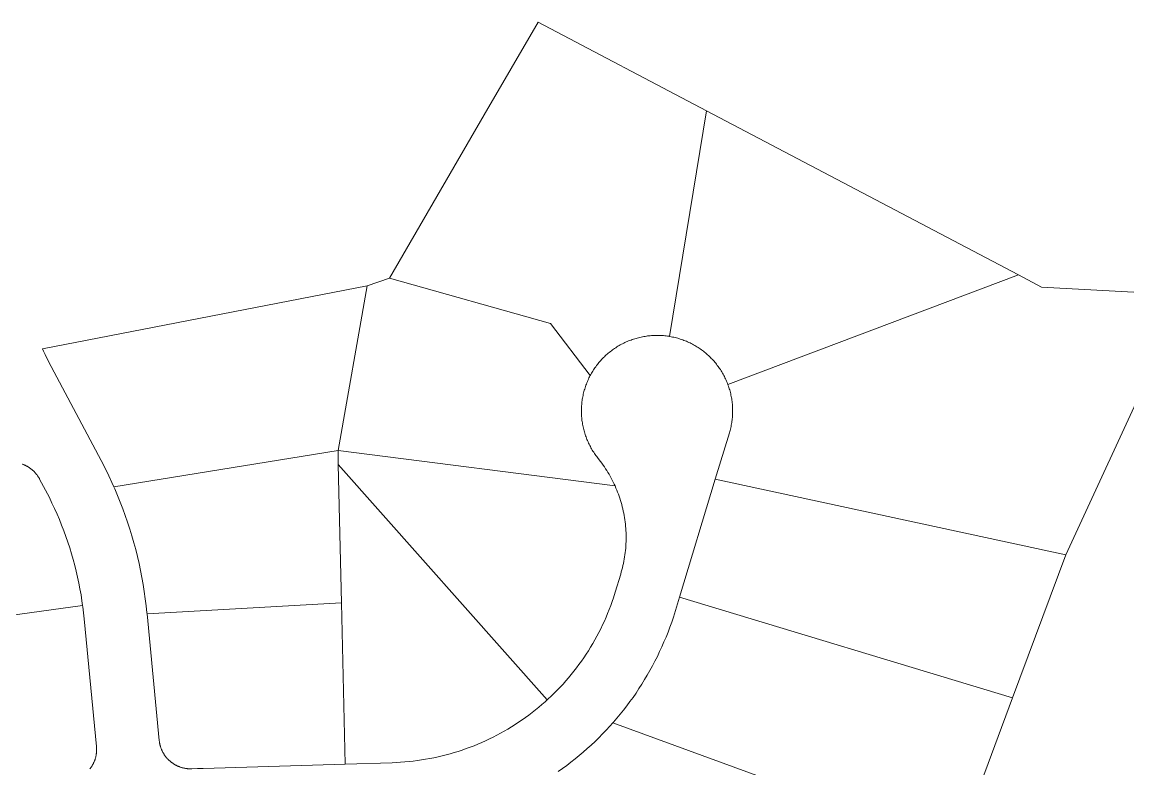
# Model space of a CAD drawing. Header units: feet. Extents: x 865220 to 2774701, y -2240498 to 961524.
# Drawn here: x 2766452 to 2767329, y 960491 to 961084 of the extents above; entities that cross this region are included whole.
import ezdxf

# ---------------------------------------------------------------- set-up
doc = ezdxf.new("R2010")
doc.units = ezdxf.units.FT
doc.header["$LTSCALE"] = 0.015
doc.header["$MEASUREMENT"] = 0
doc.layers.add('Parcels', color=7, linetype='Continuous', lineweight=0)

msp = doc.modelspace()

# ---------------------------------------------------------------- linework, layer by layer
at = {"layer": 'Parcels', "lineweight": 5}
for p, q in [((2766861.38, 961083.81), (2766818.57, 961010.11)), ((2766994.88, 961013.48), (2766861.38, 961083.81)), ((2766818.57, 961010.11), (2766743.38, 960880.64)), ((2766994.88, 961013.48), (2766965.47, 960834.3)), ((2767242.37, 960883.09), (2766994.88, 961013.48)), ((2766994.88, 961013.48), (2766994.88, 961013.48)), ((2766743.38, 960880.64), (2766725.74, 960874.34)), ((2766743.38, 960880.64), (2766871.14, 960844.53)), ((2766871.14, 960844.53), (2766743.38, 960880.64)), ((2767242.37, 960883.09), (2767011.81, 960796.06)), ((2767260.69, 960873.44), (2767242.37, 960883.09)), ((2767242.37, 960883.09), (2767242.37, 960883.09)), ((2766725.74, 960874.34), (2766468.02, 960824.54)), ((2766725.74, 960874.34), (2766702.5, 960743.84)), ((2766702.5, 960743.84), (2766725.74, 960874.34)), ((2767374.75, 960867.02), (2767260.69, 960873.44)), ((2767280.01, 960661.01), (2767374.75, 960867.02)), ((2766902.65, 960803.36), (2766871.14, 960844.53)), ((2766871.14, 960844.53), (2766871.14, 960844.53)), ((2766938.92, 960832.76), (2766939.93, 960833.04)), ((2766939.93, 960833.04), (2766940.94, 960833.31)), ((2766940.94, 960833.31), (2766941.96, 960833.56)), ((2766941.96, 960833.56), (2766942.98, 960833.78)), ((2766942.98, 960833.78), (2766944.01, 960834)), ((2766944.01, 960834), (2766945.04, 960834.19)), ((2766945.04, 960834.19), (2766946.07, 960834.36)), ((2766946.07, 960834.36), (2766947.11, 960834.52)), ((2766947.11, 960834.52), (2766948.14, 960834.66)), ((2766948.14, 960834.66), (2766949.18, 960834.78)), ((2766949.18, 960834.78), (2766950.23, 960834.88)), ((2766950.23, 960834.88), (2766951.27, 960834.97)), ((2766951.27, 960834.97), (2766952.31, 960835.03)), ((2766952.31, 960835.03), (2766953.36, 960835.08)), ((2766953.36, 960835.08), (2766954.41, 960835.11)), ((2766954.41, 960835.11), (2766955.45, 960835.12)), ((2766955.45, 960835.12), (2766956.5, 960835.12)), ((2766956.5, 960835.12), (2766957.55, 960835.09)), ((2766957.55, 960835.09), (2766958.59, 960835.05)), ((2766958.59, 960835.05), (2766959.64, 960834.99)), ((2766959.64, 960834.99), (2766960.68, 960834.91)), ((2766960.68, 960834.91), (2766961.73, 960834.81)), ((2766961.73, 960834.81), (2766962.77, 960834.69)), ((2766962.77, 960834.69), (2766963.8, 960834.56)), ((2766963.8, 960834.56), (2766964.84, 960834.41)), ((2766964.84, 960834.41), (2766965.47, 960834.3)), ((2766965.47, 960834.3), (2766965.87, 960834.23)), ((2766965.87, 960834.23), (2766966.9, 960834.05)), ((2766966.9, 960834.05), (2766967.93, 960833.84)), ((2766967.93, 960833.84), (2766968.95, 960833.62)), ((2766968.95, 960833.62), (2766969.97, 960833.37)), ((2766969.97, 960833.37), (2766970.99, 960833.11)), ((2766970.99, 960833.11), (2766972, 960832.84)), ((2766468.02, 960824.54), (2766468.9, 960822.61)), ((2766920.22, 960823.59), (2766921.07, 960824.2)), ((2766921.07, 960824.2), (2766921.93, 960824.79)), ((2766921.93, 960824.79), (2766922.8, 960825.37)), ((2766922.8, 960825.37), (2766923.68, 960825.94)), ((2766923.68, 960825.94), (2766924.57, 960826.49)), ((2766924.57, 960826.49), (2766925.47, 960827.02)), ((2766925.47, 960827.02), (2766926.39, 960827.54)), ((2766926.39, 960827.54), (2766927.3, 960828.04)), ((2766927.3, 960828.04), (2766928.23, 960828.52)), ((2766928.23, 960828.52), (2766929.17, 960828.99)), ((2766929.17, 960828.99), (2766930.11, 960829.45)), ((2766930.11, 960829.45), (2766931.06, 960829.88)), ((2766931.06, 960829.88), (2766932.02, 960830.3)), ((2766932.02, 960830.3), (2766932.99, 960830.71)), ((2766932.99, 960830.71), (2766933.96, 960831.09)), ((2766933.96, 960831.09), (2766934.94, 960831.46)), ((2766934.94, 960831.46), (2766935.93, 960831.81)), ((2766935.93, 960831.81), (2766936.92, 960832.15)), ((2766936.92, 960832.15), (2766937.92, 960832.46)), ((2766937.92, 960832.46), (2766938.92, 960832.76)), ((2766972, 960832.84), (2766973, 960832.54)), ((2766973, 960832.54), (2766974, 960832.23)), ((2766974, 960832.23), (2766974.99, 960831.9)), ((2766974.99, 960831.9), (2766975.98, 960831.55)), ((2766975.98, 960831.55), (2766976.96, 960831.19)), ((2766976.96, 960831.19), (2766977.94, 960830.8)), ((2766977.94, 960830.8), (2766978.91, 960830.41)), ((2766978.91, 960830.41), (2766979.87, 960829.99)), ((2766979.87, 960829.99), (2766980.82, 960829.56)), ((2766980.82, 960829.56), (2766981.77, 960829.11)), ((2766981.77, 960829.11), (2766982.7, 960828.64)), ((2766982.7, 960828.64), (2766983.63, 960828.16)), ((2766983.63, 960828.16), (2766984.56, 960827.67)), ((2766984.56, 960827.67), (2766985.47, 960827.15)), ((2766985.47, 960827.15), (2766986.37, 960826.62)), ((2766986.37, 960826.62), (2766987.27, 960826.08)), ((2766987.27, 960826.08), (2766988.15, 960825.52)), ((2766988.15, 960825.52), (2766989.02, 960824.94)), ((2766989.02, 960824.94), (2766989.89, 960824.35)), ((2766989.89, 960824.35), (2766990.74, 960823.74)), ((2766468.9, 960822.61), (2766470.21, 960819.85)), ((2766470.21, 960819.85), (2766472.92, 960814.51)), ((2766910.91, 960815.17), (2766911.62, 960815.95)), ((2766911.62, 960815.95), (2766912.34, 960816.71)), ((2766912.34, 960816.71), (2766913.07, 960817.46)), ((2766913.07, 960817.46), (2766913.82, 960818.19)), ((2766913.82, 960818.19), (2766914.57, 960818.92)), ((2766914.57, 960818.92), (2766915.34, 960819.62)), ((2766915.34, 960819.62), (2766916.13, 960820.32)), ((2766916.13, 960820.32), (2766916.92, 960821)), ((2766916.92, 960821), (2766917.73, 960821.67)), ((2766917.73, 960821.67), (2766918.55, 960822.32)), ((2766918.55, 960822.32), (2766919.38, 960822.96)), ((2766919.38, 960822.96), (2766920.22, 960823.59)), ((2766990.74, 960823.74), (2766991.59, 960823.12)), ((2766991.59, 960823.12), (2766992.42, 960822.49)), ((2766992.42, 960822.49), (2766993.24, 960821.84)), ((2766993.24, 960821.84), (2766994.05, 960821.17)), ((2766994.05, 960821.17), (2766994.85, 960820.49)), ((2766994.85, 960820.49), (2766995.63, 960819.8)), ((2766995.63, 960819.8), (2766996.4, 960819.1)), ((2766996.4, 960819.1), (2766997.17, 960818.38)), ((2766997.17, 960818.38), (2766997.91, 960817.65)), ((2766997.91, 960817.65), (2766998.65, 960816.9)), ((2766998.65, 960816.9), (2766999.37, 960816.14)), ((2766999.37, 960816.14), (2767000.08, 960815.37)), ((2766472.92, 960814.51), (2766514.65, 960735.69)), ((2766904.09, 960805.91), (2766904.64, 960806.81)), ((2766904.64, 960806.81), (2766905.2, 960807.69)), ((2766905.2, 960807.69), (2766905.78, 960808.57)), ((2766905.78, 960808.57), (2766906.37, 960809.43)), ((2766906.37, 960809.43), (2766906.97, 960810.29)), ((2766906.97, 960810.29), (2766907.59, 960811.13)), ((2766907.59, 960811.13), (2766908.23, 960811.96)), ((2766908.23, 960811.96), (2766908.88, 960812.78)), ((2766908.88, 960812.78), (2766909.54, 960813.59)), ((2766909.54, 960813.59), (2766910.22, 960814.39)), ((2766910.22, 960814.39), (2766910.91, 960815.17)), ((2767000.08, 960815.37), (2767000.78, 960814.59)), ((2767000.78, 960814.59), (2767001.46, 960813.8)), ((2767001.46, 960813.8), (2767002.13, 960812.99)), ((2767002.13, 960812.99), (2767002.78, 960812.17)), ((2767002.78, 960812.17), (2767003.42, 960811.34)), ((2767003.42, 960811.34), (2767004.04, 960810.5)), ((2767004.04, 960810.5), (2767004.65, 960809.65)), ((2767004.65, 960809.65), (2767005.25, 960808.79)), ((2767005.25, 960808.79), (2767005.83, 960807.92)), ((2767005.83, 960807.92), (2767006.39, 960807.03)), ((2767006.39, 960807.03), (2767006.94, 960806.14)), ((2766899.91, 960797.48), (2766900.31, 960798.45)), ((2766900.31, 960798.45), (2766900.73, 960799.41)), ((2766900.73, 960799.41), (2766901.16, 960800.36)), ((2766901.16, 960800.36), (2766901.61, 960801.31)), ((2766901.61, 960801.31), (2766902.07, 960802.25)), ((2766902.07, 960802.25), (2766902.55, 960803.18)), ((2766902.55, 960803.18), (2766902.65, 960803.36)), ((2766902.65, 960803.36), (2766903.05, 960804.1)), ((2766903.05, 960804.1), (2766903.56, 960805.01)), ((2766903.56, 960805.01), (2766904.09, 960805.91)), ((2767006.94, 960806.14), (2767007.48, 960805.24)), ((2767007.48, 960805.24), (2767007.99, 960804.33)), ((2767007.99, 960804.33), (2767008.5, 960803.41)), ((2767008.5, 960803.41), (2767008.98, 960802.49)), ((2767008.98, 960802.49), (2767009.45, 960801.55)), ((2767009.45, 960801.55), (2767009.9, 960800.6)), ((2767009.9, 960800.6), (2767010.34, 960799.65)), ((2767010.34, 960799.65), (2767010.76, 960798.69)), ((2767010.76, 960798.69), (2767011.16, 960797.73)), ((2766897.1, 960788.5), (2766897.34, 960789.51)), ((2766897.34, 960789.51), (2766897.6, 960790.53)), ((2766897.6, 960790.53), (2766897.88, 960791.54)), ((2766897.88, 960791.54), (2766898.18, 960792.54)), ((2766898.18, 960792.54), (2766898.49, 960793.54)), ((2766898.49, 960793.54), (2766898.82, 960794.54)), ((2766898.82, 960794.54), (2766899.17, 960795.52)), ((2766899.17, 960795.52), (2766899.53, 960796.51)), ((2766899.53, 960796.51), (2766899.91, 960797.48)), ((2767011.16, 960797.73), (2767011.55, 960796.75)), ((2767011.55, 960796.75), (2767011.81, 960796.06)), ((2767011.81, 960796.06), (2767011.82, 960795.77)), ((2767011.82, 960795.77), (2767012.27, 960794.79)), ((2767012.27, 960794.79), (2767012.6, 960793.8)), ((2767012.6, 960793.8), (2767012.92, 960792.8)), ((2767012.92, 960792.8), (2767013.22, 960791.79)), ((2767013.22, 960791.79), (2767013.5, 960790.79)), ((2767013.5, 960790.79), (2767013.77, 960789.77)), ((2767013.77, 960789.77), (2767014.01, 960788.76)), ((2766895.81, 960780.23), (2766895.91, 960781.27)), ((2766895.91, 960781.27), (2766896.02, 960782.31)), ((2766896.02, 960782.31), (2766896.16, 960783.35)), ((2766896.16, 960783.35), (2766896.31, 960784.38)), ((2766896.31, 960784.38), (2766896.48, 960785.42)), ((2766896.48, 960785.42), (2766896.67, 960786.45)), ((2766896.67, 960786.45), (2766896.88, 960787.47)), ((2766896.88, 960787.47), (2766897.1, 960788.5)), ((2767014.01, 960788.76), (2767014.24, 960787.73)), ((2767014.24, 960787.73), (2767014.45, 960786.71)), ((2767014.45, 960786.71), (2767014.65, 960785.68)), ((2767014.65, 960785.68), (2767014.82, 960784.65)), ((2767014.82, 960784.65), (2767014.98, 960783.61)), ((2767014.98, 960783.61), (2767015.12, 960782.57)), ((2767015.12, 960782.57), (2767015.24, 960781.53)), ((2767015.24, 960781.53), (2767015.34, 960780.49)), ((2767015.34, 960780.49), (2767015.42, 960779.45)), ((2766895.59, 960775), (2766895.6, 960776.04)), ((2766895.6, 960773.95), (2766895.59, 960775)), ((2766895.6, 960776.04), (2766895.63, 960777.09)), ((2766895.63, 960772.9), (2766895.6, 960773.95)), ((2766895.63, 960777.09), (2766895.67, 960778.14)), ((2766895.68, 960771.86), (2766895.63, 960772.9)), ((2766895.67, 960778.14), (2766895.73, 960779.18)), ((2766895.75, 960770.81), (2766895.68, 960771.86)), ((2766895.73, 960779.18), (2766895.81, 960780.23)), ((2767015.42, 960779.45), (2767015.49, 960778.4)), ((2767015.5, 960772.12), (2767015.44, 960771.08)), ((2767015.49, 960778.4), (2767015.54, 960777.36)), ((2767015.55, 960773.17), (2767015.5, 960772.12)), ((2767015.54, 960777.36), (2767015.57, 960776.31)), ((2767015.57, 960774.22), (2767015.55, 960773.17)), ((2767015.57, 960776.31), (2767015.58, 960775.26)), ((2767015.58, 960775.26), (2767015.57, 960774.22)), ((2766895.83, 960769.77), (2766895.75, 960770.81)), ((2766895.94, 960768.73), (2766895.83, 960769.77)), ((2766896.06, 960767.69), (2766895.94, 960768.73)), ((2766896.2, 960766.65), (2766896.06, 960767.69)), ((2766896.35, 960765.61), (2766896.2, 960766.65)), ((2766896.53, 960764.58), (2766896.35, 960765.61)), ((2766896.72, 960763.55), (2766896.53, 960764.58)), ((2766896.93, 960762.53), (2766896.72, 960763.55)), ((2767014.3, 960762.79), (2767014.07, 960761.76)), ((2767014.5, 960763.81), (2767014.3, 960762.79)), ((2767014.69, 960764.84), (2767014.5, 960763.81)), ((2767014.86, 960765.88), (2767014.69, 960764.84)), ((2767015.01, 960766.91), (2767014.86, 960765.88)), ((2767015.15, 960767.95), (2767015.01, 960766.91)), ((2767015.27, 960768.99), (2767015.15, 960767.95)), ((2767015.36, 960770.03), (2767015.27, 960768.99)), ((2767015.44, 960771.08), (2767015.36, 960770.03)), ((2766897.16, 960761.5), (2766896.93, 960762.53)), ((2766897.41, 960760.49), (2766897.16, 960761.5)), ((2766897.67, 960759.47), (2766897.41, 960760.49)), ((2766897.95, 960758.47), (2766897.67, 960759.47)), ((2766898.25, 960757.46), (2766897.95, 960758.47)), ((2766898.57, 960756.46), (2766898.25, 960757.46)), ((2766898.91, 960755.47), (2766898.57, 960756.46)), ((2766899.26, 960754.49), (2766898.91, 960755.47)), ((2766899.63, 960753.51), (2766899.26, 960754.49)), ((2767013, 960757.72), (2767001.82, 960720.86)), ((2767013.29, 960758.72), (2767013, 960757.72)), ((2767013.57, 960759.73), (2767013.29, 960758.72)), ((2767013.83, 960760.75), (2767013.57, 960759.73)), ((2767014.07, 960761.76), (2767013.83, 960760.75)), ((2766900.01, 960752.53), (2766899.63, 960753.51)), ((2766900.41, 960751.57), (2766900.01, 960752.53)), ((2766900.83, 960750.61), (2766900.41, 960751.57)), ((2766901.27, 960749.65), (2766900.83, 960750.61)), ((2766901.72, 960748.71), (2766901.27, 960749.65)), ((2766902.19, 960747.77), (2766901.72, 960748.71)), ((2766902.68, 960746.85), (2766902.19, 960747.77)), ((2766903.18, 960745.93), (2766902.68, 960746.85)), ((2766903.7, 960745.02), (2766903.18, 960745.93)), ((2766702.5, 960743.84), (2766524.74, 960714.85)), ((2766524.74, 960714.85), (2766702.5, 960743.84)), ((2766922.3, 960715.62), (2766702.5, 960743.84)), ((2766702.5, 960743.84), (2766702.76, 960732.72)), ((2766702.5, 960743.84), (2766702.5, 960743.84)), ((2766904.23, 960744.12), (2766903.7, 960745.02)), ((2766904.78, 960743.23), (2766904.23, 960744.12)), ((2766905.35, 960742.34), (2766904.78, 960743.23)), ((2766905.92, 960741.47), (2766905.35, 960742.34)), ((2766906.52, 960740.61), (2766905.92, 960741.47)), ((2766907.13, 960739.76), (2766906.52, 960740.61)), ((2766907.75, 960738.92), (2766907.13, 960739.76)), ((2766908.9, 960737.46), (2766907.75, 960738.92)), ((2766910.8, 960735.02), (2766908.9, 960737.46)), ((2766452.32, 960732.86), (2766451.91, 960733.01)), ((2766452.72, 960732.71), (2766452.32, 960732.86)), ((2766453.13, 960732.55), (2766452.72, 960732.71)), ((2766453.53, 960732.38), (2766453.13, 960732.55)), ((2766453.93, 960732.2), (2766453.53, 960732.38)), ((2766454.33, 960732.02), (2766453.93, 960732.2)), ((2766454.72, 960731.83), (2766454.33, 960732.02)), ((2766455.11, 960731.64), (2766454.72, 960731.83)), ((2766455.5, 960731.44), (2766455.11, 960731.64)), ((2766455.88, 960731.23), (2766455.5, 960731.44)), ((2766456.26, 960731.01), (2766455.88, 960731.23)), ((2766456.64, 960730.79), (2766456.26, 960731.01)), ((2766457.01, 960730.56), (2766456.64, 960730.79)), ((2766457.38, 960730.32), (2766457.01, 960730.56)), ((2766457.74, 960730.08), (2766457.38, 960730.32)), ((2766458.1, 960729.84), (2766457.74, 960730.08)), ((2766458.45, 960729.58), (2766458.1, 960729.84)), ((2766458.8, 960729.32), (2766458.45, 960729.58)), ((2766459.15, 960729.06), (2766458.8, 960729.32)), ((2766459.49, 960728.78), (2766459.15, 960729.06)), ((2766459.83, 960728.51), (2766459.49, 960728.78)), ((2766460.16, 960728.22), (2766459.83, 960728.51)), ((2766460.48, 960727.93), (2766460.16, 960728.22)), ((2766460.81, 960727.64), (2766460.48, 960727.93)), ((2766514.65, 960735.69), (2766518.24, 960728.7)), ((2766518.24, 960728.7), (2766520.73, 960723.6)), ((2766868.47, 960545.79), (2766702.76, 960732.72)), ((2766705.26, 960622.84), (2766702.76, 960732.72)), ((2766702.76, 960732.72), (2766702.76, 960732.72)), ((2766911.84, 960733.62), (2766910.8, 960735.02)), ((2766912.86, 960732.2), (2766911.84, 960733.62)), ((2766913.85, 960730.77), (2766912.86, 960732.2)), ((2766914.82, 960729.31), (2766913.85, 960730.77)), ((2766915.76, 960727.84), (2766914.82, 960729.31)), ((2766916.67, 960726.36), (2766915.76, 960727.84)), ((2766461.12, 960727.34), (2766460.81, 960727.64)), ((2766461.43, 960727.03), (2766461.12, 960727.34)), ((2766461.74, 960726.72), (2766461.43, 960727.03)), ((2766462.04, 960726.4), (2766461.74, 960726.72)), ((2766462.33, 960726.08), (2766462.04, 960726.4)), ((2766462.62, 960725.75), (2766462.33, 960726.08)), ((2766462.9, 960725.42), (2766462.62, 960725.75)), ((2766463.18, 960725.08), (2766462.9, 960725.42)), ((2766463.45, 960724.74), (2766463.18, 960725.08)), ((2766463.72, 960724.39), (2766463.45, 960724.74)), ((2766463.97, 960724.04), (2766463.72, 960724.39)), ((2766464.23, 960723.69), (2766463.97, 960724.04)), ((2766464.47, 960723.33), (2766464.23, 960723.69)), ((2766464.71, 960722.96), (2766464.47, 960723.33)), ((2766464.95, 960722.59), (2766464.71, 960722.96)), ((2766465.17, 960722.22), (2766464.95, 960722.59)), ((2766465.4, 960721.84), (2766465.17, 960722.22)), ((2766465.61, 960721.46), (2766465.4, 960721.84)), ((2766465.82, 960721.08), (2766465.61, 960721.46)), ((2766470.47, 960712.3), (2766465.82, 960721.08)), ((2766465.82, 960721.08), (2766465.82, 960721.08)), ((2766520.73, 960723.6), (2766523.13, 960718.46)), ((2766917.56, 960724.86), (2766916.67, 960726.36)), ((2766918.42, 960723.34), (2766917.56, 960724.86)), ((2766919.26, 960721.81), (2766918.42, 960723.34)), ((2766920.07, 960720.26), (2766919.26, 960721.81)), ((2766920.85, 960718.7), (2766920.07, 960720.26)), ((2767001.82, 960720.86), (2766973.47, 960627.41)), ((2767001.82, 960720.86), (2767280.01, 960661.01)), ((2766473.51, 960706.38), (2766470.47, 960712.3)), ((2766523.13, 960718.46), (2766524.74, 960714.85)), ((2766524.74, 960714.85), (2766525.44, 960713.28)), ((2766525.44, 960713.28), (2766527.65, 960708.06)), ((2766921.61, 960717.13), (2766920.85, 960718.7)), ((2766922.3, 960715.62), (2766921.61, 960717.13)), ((2766923.03, 960713.94), (2766922.3, 960715.62)), ((2766922.3, 960715.62), (2766922.3, 960715.62)), ((2766923.7, 960712.33), (2766923.03, 960713.94)), ((2766924.35, 960710.71), (2766923.7, 960712.33)), ((2766924.96, 960709.08), (2766924.35, 960710.71)), ((2766475.61, 960702.07), (2766473.51, 960706.38)), ((2766477.64, 960697.72), (2766475.61, 960702.07)), ((2766527.65, 960708.06), (2766529.78, 960702.8)), ((2766529.78, 960702.8), (2766531.81, 960697.51)), ((2766925.55, 960707.43), (2766924.96, 960709.08)), ((2766926.11, 960705.78), (2766925.55, 960707.43)), ((2766926.63, 960704.12), (2766926.11, 960705.78)), ((2766927.13, 960702.44), (2766926.63, 960704.12)), ((2766927.6, 960700.76), (2766927.13, 960702.44)), ((2766479.59, 960693.34), (2766477.64, 960697.72)), ((2766481.47, 960688.92), (2766479.59, 960693.34)), ((2766531.81, 960697.51), (2766533.75, 960692.18)), ((2766928.04, 960699.08), (2766927.6, 960700.76)), ((2766928.46, 960697.38), (2766928.04, 960699.08)), ((2766928.84, 960695.68), (2766928.46, 960697.38)), ((2766929.19, 960693.97), (2766928.84, 960695.68)), ((2766929.51, 960692.25), (2766929.19, 960693.97)), ((2766483.27, 960684.47), (2766481.47, 960688.92)), ((2766484.99, 960679.99), (2766483.27, 960684.47)), ((2766533.75, 960692.18), (2766535.6, 960686.82)), ((2766535.6, 960686.82), (2766537.36, 960681.43)), ((2766929.8, 960690.53), (2766929.51, 960692.25)), ((2766930.06, 960688.81), (2766929.8, 960690.53)), ((2766930.3, 960687.08), (2766930.06, 960688.81)), ((2766930.5, 960685.34), (2766930.3, 960687.08)), ((2766930.67, 960683.61), (2766930.5, 960685.34)), ((2766486.63, 960675.48), (2766484.99, 960679.99)), ((2766488.19, 960670.95), (2766486.63, 960675.48)), ((2766537.36, 960681.43), (2766539.01, 960676)), ((2766539.01, 960676), (2766540.58, 960670.55)), ((2766930.81, 960681.87), (2766930.67, 960683.61)), ((2766930.92, 960680.13), (2766930.81, 960681.87)), ((2766931, 960678.38), (2766930.92, 960680.13)), ((2766931.05, 960676.64), (2766931, 960678.38)), ((2766931.07, 960674.89), (2766931.05, 960676.64)), ((2766489.68, 960666.38), (2766488.19, 960670.95)), ((2766491.08, 960661.79), (2766489.68, 960666.38)), ((2766540.58, 960670.55), (2766542.05, 960665.07)), ((2766930.71, 960666.18), (2766930.84, 960667.92)), ((2766930.84, 960667.92), (2766930.94, 960669.66)), ((2766930.94, 960669.66), (2766931.01, 960671.4)), ((2766931.01, 960671.4), (2766931.06, 960673.15)), ((2766931.06, 960673.15), (2766931.07, 960674.89)), ((2766492.41, 960657.18), (2766491.08, 960661.79)), ((2766542.05, 960665.07), (2766543.42, 960659.57)), ((2766543.42, 960659.57), (2766544.7, 960654.04)), ((2766929.27, 960655.81), (2766929.59, 960657.53)), ((2766929.59, 960657.53), (2766929.87, 960659.25)), ((2766929.87, 960659.25), (2766930.13, 960660.97)), ((2766930.13, 960660.97), (2766930.35, 960662.7)), ((2766930.35, 960662.7), (2766930.54, 960664.44)), ((2766930.54, 960664.44), (2766930.71, 960666.18)), ((2767280.01, 960661.01), (2767237.61, 960547.42)), ((2767280.01, 960661.01), (2767280.01, 960661.01)), ((2766493.65, 960652.54), (2766492.41, 960657.18)), ((2766494.81, 960647.89), (2766493.65, 960652.54)), ((2766544.7, 960654.04), (2766545.88, 960648.5)), ((2766927.26, 960647.32), (2766927.72, 960649.01)), ((2766927.72, 960649.01), (2766928.15, 960650.7)), ((2766928.15, 960650.7), (2766928.55, 960652.39)), ((2766928.55, 960652.39), (2766928.93, 960654.1)), ((2766928.93, 960654.1), (2766929.27, 960655.81)), ((2766495.89, 960643.21), (2766494.81, 960647.89)), ((2766496.89, 960638.52), (2766495.89, 960643.21)), ((2766545.88, 960648.5), (2766546.96, 960642.93)), ((2766546.96, 960642.93), (2766547.95, 960637.34)), ((2766922.42, 960631.33), (2766926.76, 960645.65)), ((2766926.76, 960645.65), (2766927.26, 960647.32)), ((2766497.81, 960633.81), (2766496.89, 960638.52)), ((2766498.64, 960629.08), (2766497.81, 960633.81)), ((2766547.95, 960637.34), (2766548.84, 960631.74)), ((2766548.84, 960631.74), (2766549.63, 960626.13)), ((2766921.02, 960626.92), (2766922.42, 960631.33)), ((2766499.39, 960624.34), (2766498.64, 960629.08)), ((2766499.92, 960620.63), (2766499.39, 960624.34)), ((2766549.63, 960626.13), (2766550.32, 960620.5)), ((2766550.99, 960614.03), (2766705.26, 960622.84)), ((2766705.26, 960622.84), (2766708.18, 960494.81)), ((2766918.82, 960620.63), (2766919.95, 960623.76)), ((2766919.95, 960623.76), (2766921.02, 960626.92)), ((2766973.47, 960627.41), (2766970.26, 960616.82)), ((2767237.61, 960547.42), (2766973.47, 960627.41)), ((2766973.47, 960627.41), (2767237.61, 960547.42)), ((2766363.9, 960602.17), (2766499.92, 960620.63)), ((2766500.06, 960619.59), (2766499.92, 960620.63)), ((2766500.65, 960614.83), (2766500.06, 960619.59)), ((2766501.15, 960610.05), (2766500.65, 960614.83)), ((2766550.32, 960620.5), (2766550.91, 960614.86)), ((2766550.91, 960614.86), (2766550.99, 960614.03)), ((2766550.99, 960614.03), (2766560.68, 960513.65)), ((2766915.12, 960611.34), (2766916.41, 960614.42)), ((2766916.41, 960614.42), (2766917.64, 960617.51)), ((2766917.64, 960617.51), (2766918.82, 960620.63)), ((2766970.26, 960616.82), (2766968.55, 960611.4)), ((2766510.92, 960508.85), (2766501.15, 960610.05)), ((2766501.15, 960610.05), (2766501.15, 960610.05)), ((2766910.93, 960602.27), (2766912.38, 960605.27)), ((2766912.38, 960605.27), (2766913.78, 960608.3)), ((2766913.78, 960608.3), (2766915.12, 960611.34)), ((2766967.2, 960607.42), (2766965.78, 960603.46)), ((2766968.55, 960611.4), (2766967.2, 960607.42)), ((2766906.28, 960593.43), (2766907.88, 960596.35)), ((2766907.88, 960596.35), (2766909.43, 960599.3)), ((2766909.43, 960599.3), (2766910.93, 960602.27)), ((2766964.29, 960599.53), (2766962.74, 960595.62)), ((2766965.78, 960603.46), (2766964.29, 960599.53)), ((2766901.17, 960584.84), (2766902.92, 960587.67)), ((2766902.92, 960587.67), (2766904.63, 960590.53)), ((2766904.63, 960590.53), (2766906.28, 960593.43)), ((2766959.42, 960587.9), (2766957.66, 960584.08)), ((2766961.11, 960591.75), (2766959.42, 960587.9)), ((2766962.74, 960595.62), (2766961.11, 960591.75)), ((2766895.61, 960576.53), (2766897.51, 960579.27)), ((2766897.51, 960579.27), (2766899.36, 960582.04)), ((2766899.36, 960582.04), (2766901.17, 960584.84)), ((2766955.84, 960580.29), (2766953.95, 960576.54)), ((2766957.66, 960584.08), (2766955.84, 960580.29)), ((2766889.63, 960568.53), (2766891.67, 960571.16)), ((2766891.67, 960571.16), (2766893.67, 960573.83)), ((2766893.67, 960573.83), (2766895.61, 960576.53)), ((2766951.99, 960572.82), (2766949.97, 960569.13)), ((2766953.95, 960576.54), (2766951.99, 960572.82)), ((2766883.24, 960560.84), (2766885.42, 960563.37)), ((2766885.42, 960563.37), (2766887.55, 960565.93)), ((2766887.55, 960565.93), (2766889.63, 960568.53)), ((2766945.74, 960561.86), (2766943.53, 960558.29)), ((2766947.89, 960565.48), (2766945.74, 960561.86)), ((2766949.97, 960569.13), (2766947.89, 960565.48)), ((2766874.11, 960551.14), (2766876.46, 960553.51)), ((2766876.46, 960553.51), (2766878.76, 960555.91)), ((2766878.76, 960555.91), (2766881.02, 960558.36)), ((2766881.02, 960558.36), (2766883.24, 960560.84)), ((2766941.26, 960554.75), (2766938.92, 960551.25)), ((2766943.53, 960558.29), (2766941.26, 960554.75)), ((2766864.32, 960542.1), (2766866.83, 960544.3)), ((2766866.83, 960544.3), (2766868.47, 960545.79)), ((2766868.47, 960545.79), (2766869.3, 960546.54)), ((2766868.47, 960545.79), (2766868.47, 960545.79)), ((2766869.3, 960546.54), (2766871.72, 960548.82)), ((2766871.72, 960548.82), (2766874.11, 960551.14)), ((2766934.07, 960544.39), (2766931.56, 960541.02)), ((2766936.53, 960547.8), (2766934.07, 960544.39)), ((2766938.92, 960551.25), (2766936.53, 960547.8)), ((2767237.61, 960547.42), (2767197.38, 960439.6)), ((2767197.38, 960439.6), (2767237.61, 960547.42)), ((2767237.61, 960547.42), (2767237.61, 960547.42)), ((2766853.93, 960533.76), (2766856.58, 960535.78)), ((2766856.58, 960535.78), (2766859.2, 960537.84)), ((2766859.2, 960537.84), (2766861.78, 960539.95)), ((2766861.78, 960539.95), (2766864.32, 960542.1)), ((2766928.99, 960537.69), (2766926.36, 960534.41)), ((2766931.56, 960541.02), (2766928.99, 960537.69)), ((2766840.17, 960524.39), (2766842.98, 960526.17)), ((2766842.98, 960526.17), (2766845.77, 960528)), ((2766845.77, 960528), (2766848.52, 960529.87)), ((2766848.52, 960529.87), (2766851.24, 960531.79)), ((2766851.24, 960531.79), (2766853.93, 960533.76)), ((2766920.58, 960527.6), (2766918.13, 960524.85)), ((2766920.93, 960527.99), (2766920.58, 960527.6)), ((2767040.5, 960483.66), (2766920.58, 960527.6)), ((2766923.67, 960531.18), (2766920.93, 960527.99)), ((2766926.36, 960534.41), (2766923.67, 960531.18)), ((2766825.63, 960516.26), (2766828.6, 960517.79)), ((2766828.6, 960517.79), (2766831.53, 960519.36)), ((2766831.53, 960519.36), (2766834.44, 960520.99)), ((2766834.44, 960520.99), (2766837.32, 960522.67)), ((2766837.32, 960522.67), (2766840.17, 960524.39)), ((2766912.37, 960518.73), (2766909.41, 960515.74)), ((2766915.28, 960521.77), (2766912.37, 960518.73)), ((2766918.13, 960524.85), (2766915.28, 960521.77)), ((2766510.98, 960508.06), (2766510.92, 960508.85)), ((2766560.68, 960513.65), (2766560.72, 960513.21)), ((2766560.72, 960513.21), (2766560.78, 960512.78)), ((2766560.78, 960512.78), (2766560.84, 960512.35)), ((2766560.84, 960512.35), (2766560.91, 960511.92)), ((2766560.91, 960511.92), (2766560.98, 960511.49)), ((2766560.98, 960511.49), (2766561.07, 960511.06)), ((2766561.07, 960511.06), (2766561.16, 960510.63)), ((2766561.16, 960510.63), (2766561.25, 960510.21)), ((2766561.25, 960510.21), (2766561.36, 960509.78)), ((2766561.36, 960509.78), (2766561.47, 960509.36)), ((2766561.47, 960509.36), (2766561.59, 960508.94)), ((2766561.59, 960508.94), (2766561.72, 960508.53)), ((2766561.72, 960508.53), (2766561.86, 960508.11)), ((2766807.35, 960508.22), (2766810.45, 960509.43)), ((2766810.45, 960509.43), (2766813.53, 960510.69)), ((2766813.53, 960510.69), (2766816.6, 960512)), ((2766816.6, 960512), (2766819.63, 960513.37)), ((2766819.63, 960513.37), (2766822.65, 960514.79)), ((2766822.65, 960514.79), (2766825.63, 960516.26)), ((2766903.34, 960509.92), (2766900.23, 960507.1)), ((2766906.4, 960512.81), (2766903.34, 960509.92)), ((2766909.41, 960515.74), (2766906.4, 960512.81)), ((2766510.03, 960499.43), (2766510.14, 960499.85)), ((2766510.14, 960499.85), (2766510.26, 960500.27)), ((2766510.26, 960500.27), (2766510.36, 960500.69)), ((2766510.36, 960500.69), (2766510.46, 960501.12)), ((2766510.46, 960501.12), (2766510.55, 960501.55)), ((2766510.55, 960501.55), (2766510.63, 960501.97)), ((2766510.63, 960501.97), (2766510.7, 960502.4)), ((2766510.7, 960502.4), (2766510.77, 960502.84)), ((2766510.77, 960502.84), (2766510.83, 960503.27)), ((2766510.83, 960503.27), (2766510.88, 960503.7)), ((2766510.88, 960503.7), (2766510.92, 960504.13)), ((2766510.92, 960504.13), (2766510.96, 960504.57)), ((2766510.96, 960504.57), (2766510.99, 960505)), ((2766511, 960507.62), (2766510.98, 960508.06)), ((2766510.99, 960505), (2766511.01, 960505.44)), ((2766511.02, 960507.18), (2766511, 960507.62)), ((2766511.01, 960505.44), (2766511.02, 960505.88)), ((2766511.03, 960506.75), (2766511.02, 960507.18)), ((2766511.02, 960505.88), (2766511.03, 960506.31)), ((2766511.03, 960506.31), (2766511.03, 960506.75)), ((2766561.86, 960508.11), (2766562, 960507.7)), ((2766562, 960507.7), (2766562.15, 960507.29)), ((2766562.15, 960507.29), (2766562.3, 960506.88)), ((2766562.3, 960506.88), (2766562.47, 960506.48)), ((2766562.47, 960506.48), (2766562.64, 960506.08)), ((2766562.64, 960506.08), (2766562.82, 960505.68)), ((2766562.82, 960505.68), (2766563, 960505.28)), ((2766563, 960505.28), (2766563.19, 960504.89)), ((2766563.19, 960504.89), (2766563.39, 960504.5)), ((2766563.39, 960504.5), (2766563.59, 960504.12)), ((2766563.59, 960504.12), (2766563.81, 960503.73)), ((2766563.81, 960503.73), (2766564.02, 960503.36)), ((2766564.02, 960503.36), (2766564.25, 960502.98)), ((2766564.25, 960502.98), (2766564.48, 960502.61)), ((2766564.48, 960502.61), (2766564.72, 960502.25)), ((2766564.72, 960502.25), (2766564.96, 960501.89)), ((2766564.96, 960501.89), (2766565.21, 960501.53)), ((2766565.21, 960501.53), (2766565.47, 960501.18)), ((2766565.47, 960501.18), (2766565.73, 960500.83)), ((2766565.73, 960500.83), (2766566, 960500.48)), ((2766566, 960500.48), (2766566.27, 960500.14)), ((2766566.27, 960500.14), (2766566.55, 960499.81)), ((2766566.55, 960499.81), (2766566.84, 960499.48)), ((2766775.32, 960499.19), (2766778.59, 960499.84)), ((2766778.59, 960499.84), (2766781.84, 960500.55)), ((2766781.84, 960500.55), (2766785.09, 960501.31)), ((2766785.09, 960501.31), (2766788.31, 960502.13)), ((2766788.31, 960502.13), (2766791.53, 960503.01)), ((2766791.53, 960503.01), (2766794.73, 960503.94)), ((2766794.73, 960503.94), (2766797.91, 960504.93)), ((2766797.91, 960504.93), (2766801.07, 960505.97)), ((2766801.07, 960505.97), (2766804.22, 960507.07)), ((2766804.22, 960507.07), (2766807.35, 960508.22)), ((2766893.86, 960501.61), (2766890.61, 960498.94)), ((2766897.07, 960504.32), (2766893.86, 960501.61)), ((2766900.23, 960507.1), (2766897.07, 960504.32)), ((2766505.65, 960490.95), (2766505.92, 960491.3)), ((2766505.92, 960491.3), (2766506.18, 960491.64)), ((2766506.18, 960491.64), (2766506.43, 960492)), ((2766506.43, 960492), (2766506.68, 960492.36)), ((2766506.68, 960492.36), (2766506.92, 960492.72)), ((2766506.92, 960492.72), (2766507.16, 960493.09)), ((2766507.16, 960493.09), (2766507.39, 960493.46)), ((2766507.39, 960493.46), (2766507.61, 960493.83)), ((2766507.61, 960493.83), (2766507.83, 960494.21)), ((2766507.83, 960494.21), (2766508.04, 960494.59)), ((2766508.04, 960494.59), (2766508.25, 960494.98)), ((2766508.25, 960494.98), (2766508.44, 960495.37)), ((2766508.44, 960495.37), (2766508.63, 960495.76)), ((2766508.63, 960495.76), (2766508.81, 960496.16)), ((2766508.81, 960496.16), (2766508.99, 960496.56)), ((2766508.99, 960496.56), (2766509.16, 960496.96)), ((2766509.16, 960496.96), (2766509.32, 960497.36)), ((2766509.32, 960497.36), (2766509.48, 960497.77)), ((2766509.48, 960497.77), (2766509.63, 960498.18)), ((2766509.63, 960498.18), (2766509.77, 960498.59)), ((2766509.77, 960498.59), (2766509.9, 960499.01)), ((2766509.9, 960499.01), (2766510.03, 960499.43)), ((2766566.84, 960499.48), (2766567.13, 960499.16)), ((2766567.13, 960499.16), (2766567.43, 960498.84)), ((2766567.43, 960498.84), (2766567.73, 960498.52)), ((2766567.73, 960498.52), (2766568.04, 960498.22)), ((2766568.04, 960498.22), (2766568.36, 960497.91)), ((2766568.36, 960497.91), (2766568.68, 960497.62)), ((2766568.68, 960497.62), (2766569, 960497.32)), ((2766569, 960497.32), (2766569.33, 960497.04)), ((2766569.33, 960497.04), (2766569.66, 960496.76)), ((2766569.66, 960496.76), (2766570, 960496.48)), ((2766570, 960496.48), (2766570.35, 960496.21)), ((2766570.35, 960496.21), (2766570.69, 960495.95)), ((2766570.69, 960495.95), (2766571.05, 960495.69)), ((2766571.05, 960495.69), (2766571.41, 960495.44)), ((2766571.41, 960495.44), (2766571.77, 960495.2)), ((2766571.77, 960495.2), (2766572.13, 960494.96)), ((2766572.13, 960494.96), (2766572.5, 960494.73)), ((2766572.5, 960494.73), (2766572.88, 960494.51)), ((2766572.88, 960494.51), (2766573.26, 960494.29)), ((2766573.26, 960494.29), (2766573.64, 960494.08)), ((2766573.64, 960494.08), (2766574.02, 960493.87)), ((2766574.02, 960493.87), (2766574.41, 960493.68)), ((2766574.41, 960493.68), (2766574.8, 960493.48)), ((2766574.8, 960493.48), (2766575.2, 960493.3)), ((2766575.2, 960493.3), (2766575.6, 960493.12)), ((2766575.6, 960493.12), (2766576, 960492.95)), ((2766576, 960492.95), (2766576.4, 960492.79)), ((2766576.4, 960492.79), (2766576.81, 960492.63)), ((2766576.81, 960492.63), (2766577.22, 960492.48)), ((2766577.22, 960492.48), (2766577.63, 960492.34)), ((2766577.63, 960492.34), (2766578.05, 960492.21)), ((2766578.05, 960492.21), (2766578.47, 960492.08)), ((2766578.47, 960492.08), (2766578.88, 960491.96)), ((2766578.88, 960491.96), (2766579.31, 960491.85)), ((2766579.31, 960491.85), (2766579.73, 960491.74)), ((2766579.73, 960491.74), (2766580.15, 960491.64)), ((2766580.15, 960491.64), (2766580.58, 960491.55)), ((2766580.58, 960491.55), (2766581.01, 960491.47)), ((2766581.01, 960491.47), (2766581.44, 960491.39)), ((2766581.44, 960491.39), (2766581.87, 960491.32)), ((2766581.87, 960491.32), (2766582.3, 960491.26)), ((2766582.3, 960491.26), (2766582.74, 960491.21)), ((2766582.74, 960491.21), (2766583.17, 960491.17)), ((2766583.17, 960491.17), (2766583.6, 960491.13)), ((2766583.6, 960491.13), (2766584.04, 960491.1)), ((2766584.04, 960491.1), (2766584.47, 960491.07)), ((2766584.47, 960491.07), (2766584.91, 960491.06)), ((2766584.91, 960491.06), (2766585.35, 960491.05)), ((2766585.35, 960491.05), (2766585.78, 960491.05)), ((2766585.78, 960491.05), (2766586.57, 960491.07)), ((2766586.57, 960491.07), (2766591.09, 960491.24)), ((2766591.09, 960491.24), (2766595.57, 960491.39)), ((2766595.57, 960491.39), (2766708.18, 960494.81)), ((2766708.18, 960494.81), (2766745.54, 960495.94)), ((2766708.18, 960494.81), (2766708.18, 960494.81)), ((2766745.54, 960495.94), (2766748.87, 960496.07)), ((2766748.87, 960496.07), (2766752.2, 960496.26)), ((2766752.2, 960496.26), (2766755.52, 960496.5)), ((2766755.52, 960496.5), (2766758.84, 960496.81)), ((2766758.84, 960496.81), (2766762.15, 960497.17)), ((2766762.15, 960497.17), (2766765.46, 960497.59)), ((2766765.46, 960497.59), (2766768.75, 960498.07)), ((2766768.75, 960498.07), (2766772.04, 960498.6)), ((2766772.04, 960498.6), (2766775.32, 960499.19)), ((2766880.57, 960491.31), (2766877.14, 960488.88)), ((2766883.96, 960493.79), (2766880.57, 960491.31)), ((2766887.31, 960496.34), (2766883.96, 960493.79)), ((2766890.61, 960498.94), (2766887.31, 960496.34))]:
    msp.add_line(p, q, dxfattribs=at)

doc.saveas('drawing.dxf')
